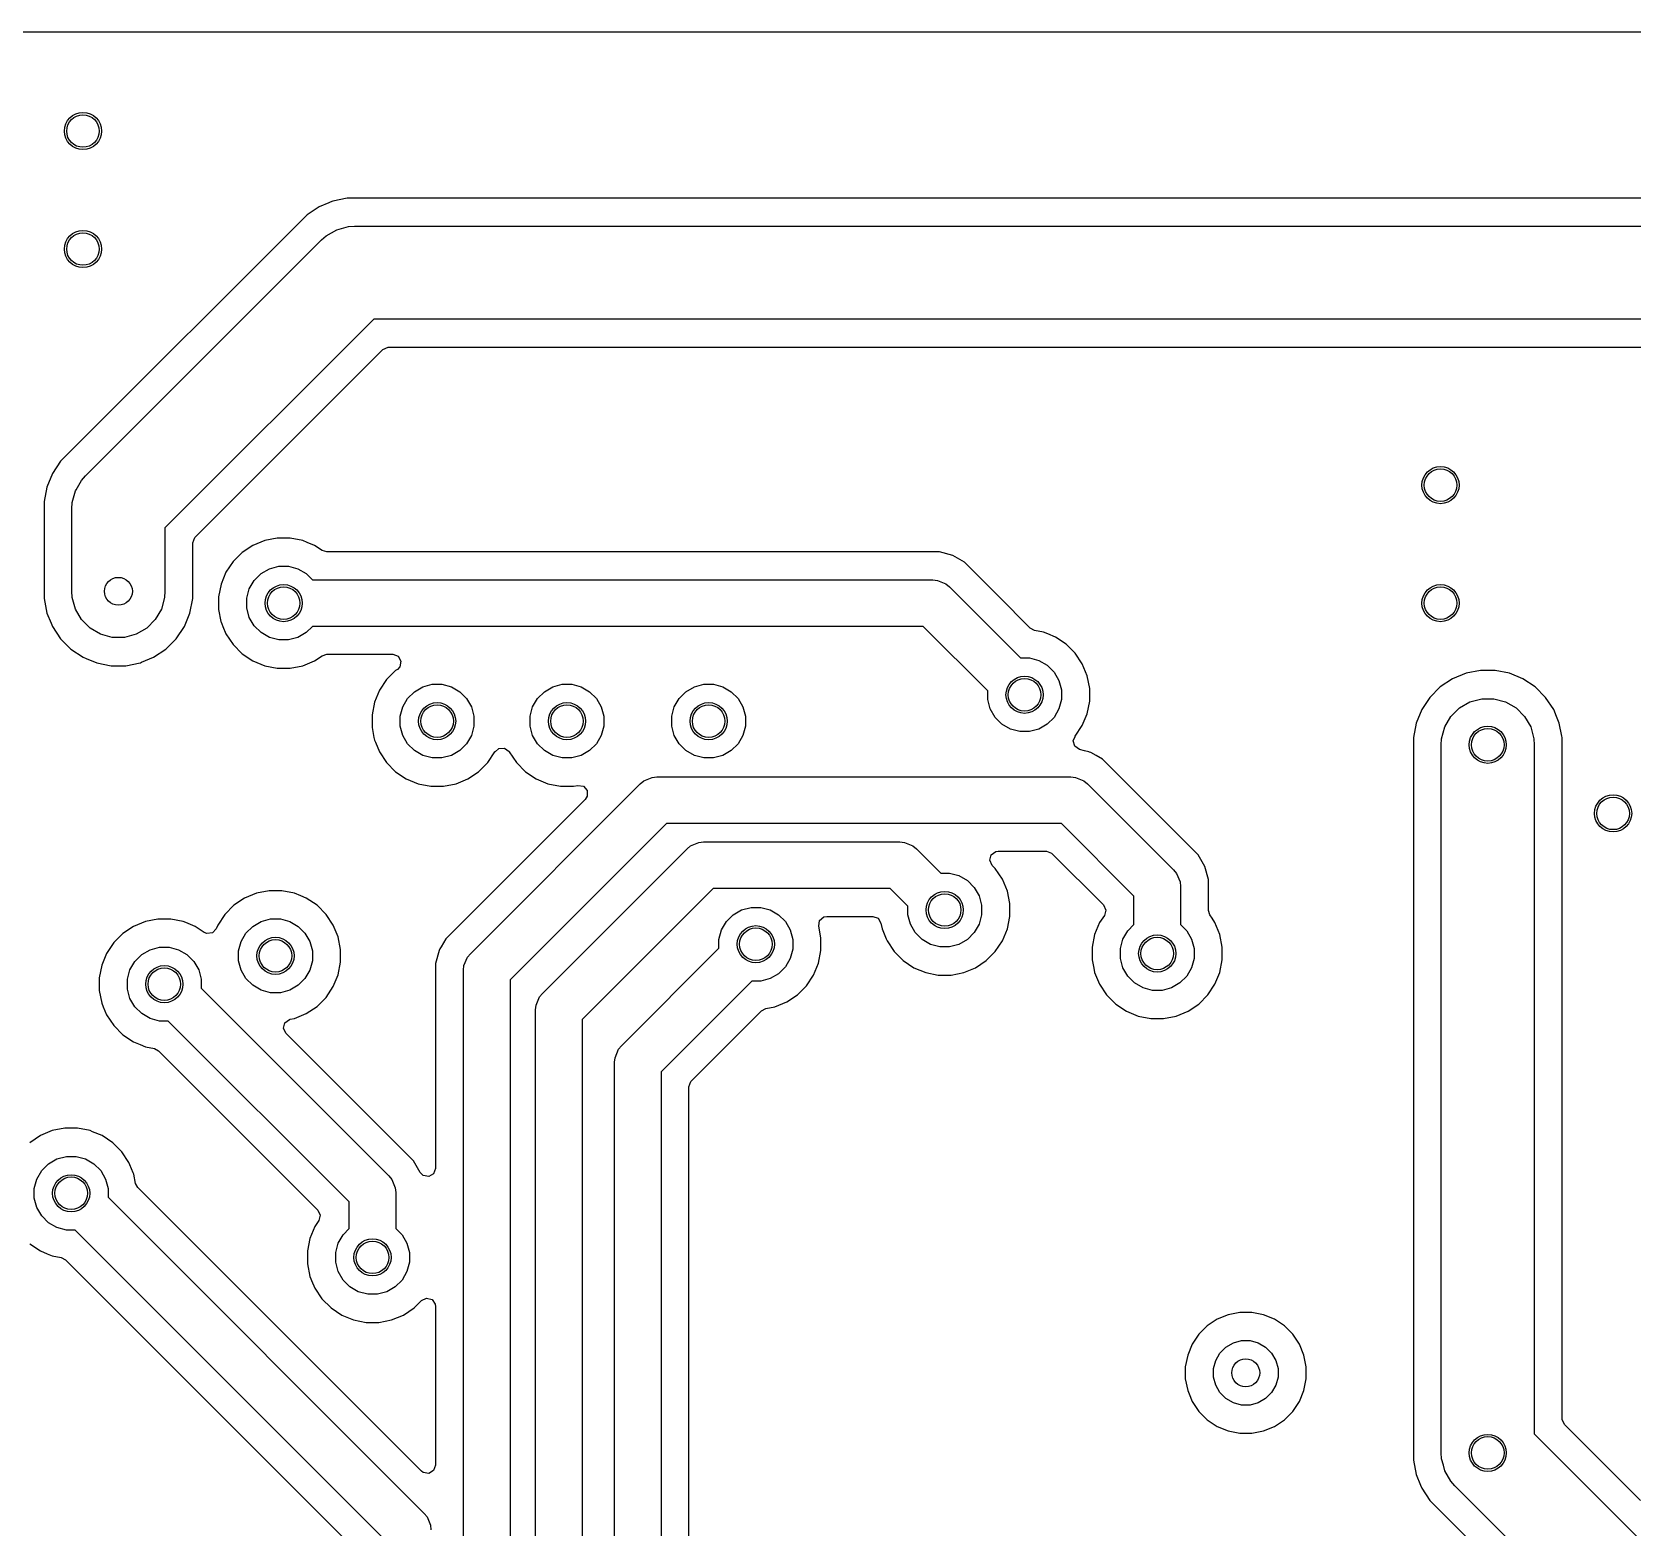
# Model space of a CAD drawing. Extents: x 4.82 to 6.81, y -4.86 to -2.87.
# Drawn here: x 5.168 to 5.846, y -3.506 to -2.873 of the extents above; entities that cross this region are included whole.
import ezdxf

# ---------------------------------------------------------------- set-up
doc = ezdxf.new("R2010")
doc.units = 0
doc.header["$MEASUREMENT"] = 0
doc.layers.add('BLACK', color=7, linetype='CONTINUOUS')

msp = doc.modelspace()

# ---------------------------------------------------------------- linework, layer by layer
at = {"layer": 'BLACK', "linetype": 'CONTINUOUS'}
for p, q in [((4.82646, -2.87297), (6.80335, -2.87297)), ((5.28997, -2.94699), (5.28481, -2.95044)), ((5.29403, -2.94531), (5.28997, -2.94699)), ((5.28997, -2.94699), (5.28997, -2.94699)), ((5.29459, -2.94508), (5.29403, -2.94531)), ((5.29571, -2.94462), (5.29459, -2.94508)), ((5.3018, -2.94341), (5.29571, -2.94462)), ((5.29571, -2.94462), (5.29571, -2.94462)), ((5.30801, -2.94341), (5.3018, -2.94341)), ((5.3018, -2.94341), (5.3018, -2.94341)), ((6.01801, -2.94341), (5.30801, -2.94341)), ((5.28481, -2.95044), (5.18481, -3.05044)), ((5.28481, -2.95044), (5.28481, -2.95044)), ((5.19098, -3.061), (5.29098, -2.961)), ((5.29098, -2.961), (5.29292, -2.9593)), ((5.29292, -2.9593), (5.29737, -2.95673)), ((5.29292, -2.9593), (5.29292, -2.9593)), ((5.29737, -2.95673), (5.30233, -2.9554)), ((5.30233, -2.9554), (5.3049, -2.95524)), ((5.30233, -2.9554), (5.30233, -2.9554)), ((5.3049, -2.95524), (6.0149, -2.95524)), ((5.31306, -2.99461), (5.22459, -3.08308)), ((6.0149, -2.99461), (5.31306, -2.99461)), ((5.23744, -3.08695), (5.31693, -3.00746)), ((5.31693, -3.00746), (5.3191, -3.00645)), ((5.3191, -3.00645), (5.31941, -3.00644)), ((5.31941, -3.00644), (6.0118, -3.00644)), ((5.18042, -3.05483), (5.17697, -3.05999)), ((5.18481, -3.05044), (5.18042, -3.05483)), ((5.18481, -3.05044), (5.18481, -3.05044)), ((5.17697, -3.05999), (5.1746, -3.06573)), ((5.17697, -3.05999), (5.17697, -3.05999)), ((5.18695, -3.06698), (5.18928, -3.06294)), ((5.18928, -3.06294), (5.19098, -3.061)), ((5.18928, -3.06294), (5.18928, -3.06294)), ((5.1746, -3.06573), (5.17339, -3.07182)), ((5.1746, -3.06573), (5.1746, -3.06573)), ((5.18538, -3.07235), (5.18671, -3.06739)), ((5.18671, -3.06739), (5.18695, -3.06698)), ((5.17339, -3.07182), (5.17339, -3.11303)), ((5.18522, -3.07492), (5.18538, -3.07235)), ((5.18522, -3.10992), (5.18522, -3.07492)), ((5.18538, -3.07235), (5.18538, -3.07235)), ((5.22459, -3.08308), (5.22459, -3.10992)), ((5.23642, -3.08943), (5.23724, -3.08717)), ((5.23642, -3.11303), (5.23642, -3.08943)), ((5.23724, -3.08717), (5.23744, -3.08695)), ((5.26686, -3.0884), (5.26184, -3.09048)), ((5.27219, -3.08734), (5.26686, -3.0884)), ((5.26686, -3.0884), (5.26686, -3.0884)), ((5.27762, -3.08734), (5.27219, -3.08734)), ((5.27219, -3.08734), (5.27219, -3.08734)), ((5.28295, -3.0884), (5.27762, -3.08734)), ((5.27762, -3.08734), (5.27762, -3.08734)), ((5.2849, -3.08921), (5.28295, -3.0884)), ((5.28295, -3.0884), (5.28295, -3.0884)), ((5.28295, -3.0884), (5.28295, -3.0884)), ((5.28796, -3.09048), (5.2849, -3.08921)), ((5.25732, -3.0935), (5.25348, -3.09734)), ((5.26184, -3.09048), (5.25732, -3.0935)), ((5.26184, -3.09048), (5.26184, -3.09048)), ((5.29122, -3.09266), (5.28796, -3.09048)), ((5.28796, -3.09048), (5.28796, -3.09048)), ((5.28796, -3.09048), (5.28796, -3.09048)), ((5.29317, -3.09325), (5.29122, -3.09266)), ((5.55275, -3.09325), (5.29317, -3.09325)), ((5.55827, -3.09472), (5.55275, -3.09325)), ((5.55827, -3.09473), (5.55827, -3.09472)), ((5.56321, -3.09758), (5.55827, -3.09473)), ((5.25046, -3.10186), (5.24838, -3.10688)), ((5.25348, -3.09734), (5.25046, -3.10186)), ((5.25046, -3.10186), (5.25046, -3.10186)), ((5.26241, -3.10533), (5.26531, -3.10243)), ((5.26531, -3.10243), (5.26888, -3.10037)), ((5.26888, -3.10037), (5.27285, -3.09931)), ((5.27285, -3.09931), (5.27696, -3.09931)), ((5.27696, -3.09931), (5.28093, -3.10037)), ((5.28093, -3.10037), (5.28449, -3.10243)), ((5.28449, -3.10243), (5.28714, -3.10508)), ((5.57748, -3.11185), (5.56321, -3.09758)), ((5.56321, -3.09758), (5.56321, -3.09758)), ((5.18538, -3.11249), (5.18522, -3.10992)), ((5.22459, -3.10992), (5.22442, -3.11249)), ((5.24838, -3.10688), (5.24732, -3.1122)), ((5.24838, -3.10688), (5.24838, -3.10688)), ((5.25929, -3.11287), (5.26035, -3.10889)), ((5.26035, -3.10889), (5.26241, -3.10533)), ((5.28714, -3.10508), (5.5499, -3.10508)), ((5.5499, -3.10508), (5.55182, -3.10527)), ((5.55182, -3.10527), (5.55537, -3.10674)), ((5.55537, -3.10674), (5.55537, -3.10674)), ((5.55537, -3.10674), (5.55686, -3.10796)), ((5.55686, -3.10796), (5.58703, -3.13813)), ((5.17339, -3.11303), (5.1746, -3.11911)), ((5.18671, -3.11745), (5.18538, -3.11249)), ((5.22442, -3.11249), (5.22309, -3.11745)), ((5.23521, -3.11911), (5.23642, -3.11303)), ((5.24732, -3.1122), (5.24732, -3.11764)), ((5.25929, -3.11698), (5.25929, -3.11287)), ((5.26035, -3.12095), (5.25929, -3.11698)), ((5.59113, -3.1255), (5.57748, -3.11185)), ((5.1746, -3.11911), (5.1746, -3.11911)), ((5.1746, -3.11911), (5.17637, -3.1234)), ((5.17637, -3.1234), (5.17697, -3.12485)), ((5.18928, -3.1219), (5.18671, -3.11745)), ((5.19292, -3.12554), (5.18928, -3.1219)), ((5.22052, -3.1219), (5.21689, -3.12554)), ((5.22309, -3.11745), (5.22052, -3.1219)), ((5.23283, -3.12485), (5.23521, -3.11911)), ((5.24732, -3.11764), (5.24832, -3.12264)), ((5.24832, -3.12264), (5.24838, -3.12297)), ((5.24838, -3.12297), (5.24942, -3.12548)), ((5.26241, -3.12451), (5.26035, -3.12095)), ((5.17697, -3.12485), (5.18042, -3.13001)), ((5.18042, -3.13001), (5.18481, -3.1344)), ((5.19737, -3.12811), (5.19292, -3.12554)), ((5.20233, -3.12944), (5.19737, -3.12811)), ((5.20747, -3.12944), (5.20233, -3.12944)), ((5.21243, -3.12811), (5.20747, -3.12944)), ((5.21689, -3.12554), (5.21243, -3.12811)), ((5.22499, -3.1344), (5.22938, -3.13001)), ((5.22938, -3.13001), (5.23283, -3.12485)), ((5.24942, -3.12548), (5.25015, -3.12722)), ((5.25015, -3.12722), (5.25046, -3.12798)), ((5.25046, -3.12798), (5.25348, -3.1325)), ((5.26531, -3.12742), (5.26241, -3.12451)), ((5.26888, -3.12947), (5.26531, -3.12742)), ((5.27285, -3.13053), (5.26888, -3.12947)), ((5.27696, -3.13053), (5.27285, -3.13053)), ((5.28093, -3.12947), (5.27696, -3.13053)), ((5.28449, -3.12742), (5.28093, -3.12947)), ((5.28714, -3.12476), (5.28449, -3.12742)), ((5.54582, -3.12476), (5.28714, -3.12476)), ((5.57311, -3.15205), (5.54582, -3.12476)), ((5.59292, -3.12646), (5.59113, -3.1255)), ((5.59676, -3.12722), (5.59292, -3.12646)), ((5.59861, -3.12798), (5.59676, -3.12722)), ((5.59676, -3.12722), (5.59676, -3.12722)), ((5.59676, -3.12722), (5.59676, -3.12722)), ((5.60178, -3.1293), (5.59861, -3.12798)), ((5.6063, -3.13232), (5.60178, -3.1293)), ((5.60178, -3.1293), (5.60178, -3.1293)), ((5.60178, -3.1293), (5.60178, -3.1293)), ((5.18481, -3.1344), (5.18997, -3.13785)), ((5.21983, -3.13785), (5.22499, -3.1344)), ((5.25348, -3.1325), (5.25732, -3.13634)), ((5.25732, -3.13634), (5.26184, -3.13936)), ((5.28796, -3.13936), (5.29122, -3.13718)), ((5.29122, -3.13718), (5.29317, -3.13659)), ((5.29317, -3.13659), (5.3211, -3.13659)), ((5.3211, -3.13659), (5.32336, -3.13741)), ((5.32336, -3.13741), (5.32455, -3.13949)), ((5.61014, -3.13616), (5.6063, -3.13232)), ((5.61316, -3.14068), (5.61014, -3.13616)), ((5.18997, -3.13785), (5.19131, -3.1384)), ((5.19131, -3.1384), (5.19571, -3.14023)), ((5.19571, -3.14023), (5.19571, -3.14023)), ((5.19571, -3.14023), (5.2018, -3.14144)), ((5.2018, -3.14144), (5.2018, -3.14144)), ((5.2018, -3.14144), (5.20801, -3.14144)), ((5.20801, -3.14144), (5.21409, -3.14023)), ((5.20801, -3.14144), (5.20801, -3.14144)), ((5.21409, -3.14023), (5.21423, -3.14017)), ((5.21423, -3.14017), (5.21465, -3.13999)), ((5.21465, -3.13999), (5.21983, -3.13785)), ((5.26184, -3.13936), (5.26686, -3.14144)), ((5.26686, -3.14144), (5.27219, -3.1425)), ((5.27219, -3.1425), (5.27219, -3.1425)), ((5.27219, -3.1425), (5.27762, -3.1425)), ((5.27762, -3.1425), (5.28295, -3.14144)), ((5.27762, -3.1425), (5.27762, -3.1425)), ((5.28295, -3.14144), (5.28796, -3.13936)), ((5.32232, -3.1435), (5.31848, -3.14734)), ((5.32305, -3.14301), (5.32232, -3.1435)), ((5.32414, -3.14185), (5.32305, -3.14301)), ((5.32455, -3.13949), (5.32414, -3.14185)), ((5.58703, -3.13813), (5.59078, -3.13813)), ((5.59078, -3.13813), (5.59475, -3.13919)), ((5.59475, -3.13919), (5.59831, -3.14125)), ((5.59831, -3.14125), (5.60121, -3.14415)), ((5.60121, -3.14415), (5.60327, -3.14771)), ((5.61524, -3.1457), (5.61316, -3.14068)), ((5.7818, -3.14341), (5.77571, -3.14462)), ((5.78801, -3.14341), (5.7818, -3.14341)), ((5.7818, -3.14341), (5.7818, -3.14341)), ((5.79409, -3.14462), (5.78801, -3.14341)), ((5.78801, -3.14341), (5.78801, -3.14341)), ((5.31848, -3.14734), (5.31546, -3.15186)), ((5.33031, -3.15243), (5.33388, -3.15037)), ((5.33388, -3.15037), (5.33785, -3.14931)), ((5.33785, -3.14931), (5.34196, -3.14931)), ((5.34196, -3.14931), (5.34593, -3.15037)), ((5.34593, -3.15037), (5.34949, -3.15243)), ((5.38531, -3.15243), (5.38888, -3.15037)), ((5.38888, -3.15037), (5.39285, -3.14931)), ((5.39285, -3.14931), (5.39696, -3.14931)), ((5.39696, -3.14931), (5.40093, -3.15037)), ((5.40093, -3.15037), (5.40449, -3.15243)), ((5.44531, -3.15243), (5.44888, -3.15037)), ((5.44888, -3.15037), (5.45285, -3.14931)), ((5.45285, -3.14931), (5.45696, -3.14931)), ((5.45696, -3.14931), (5.46093, -3.15037)), ((5.46093, -3.15037), (5.46449, -3.15243)), ((5.60327, -3.14771), (5.60433, -3.15168)), ((5.6163, -3.15102), (5.61524, -3.1457)), ((5.6163, -3.15646), (5.6163, -3.15102)), ((5.76481, -3.15044), (5.76042, -3.15483)), ((5.76997, -3.14699), (5.76481, -3.15044)), ((5.77571, -3.14462), (5.76997, -3.14699)), ((5.76997, -3.14699), (5.76997, -3.14699)), ((5.77571, -3.14462), (5.77571, -3.14462)), ((5.79983, -3.14699), (5.79409, -3.14462)), ((5.79409, -3.14462), (5.79409, -3.14462)), ((5.80499, -3.15044), (5.79983, -3.14699)), ((5.79983, -3.14699), (5.79983, -3.14699)), ((5.79983, -3.14699), (5.79983, -3.14699)), ((5.80938, -3.15483), (5.80499, -3.15044)), ((5.31338, -3.15688), (5.31232, -3.1622)), ((5.31546, -3.15186), (5.31338, -3.15688)), ((5.31338, -3.15688), (5.31338, -3.15688)), ((5.31546, -3.15186), (5.31546, -3.15186)), ((5.32535, -3.15889), (5.32741, -3.15533)), ((5.32741, -3.15533), (5.33031, -3.15243)), ((5.34949, -3.15243), (5.3524, -3.15533)), ((5.3524, -3.15533), (5.35445, -3.15889)), ((5.38035, -3.15889), (5.38241, -3.15533)), ((5.38241, -3.15533), (5.38531, -3.15243)), ((5.40449, -3.15243), (5.4074, -3.15533)), ((5.4074, -3.15533), (5.40945, -3.15889)), ((5.44035, -3.15889), (5.44241, -3.15533)), ((5.44241, -3.15533), (5.44531, -3.15243)), ((5.46449, -3.15243), (5.4674, -3.15533)), ((5.4674, -3.15533), (5.46945, -3.15889)), ((5.57311, -3.1558), (5.57311, -3.15205)), ((5.57417, -3.15977), (5.57311, -3.1558)), ((5.60433, -3.1558), (5.60327, -3.15977)), ((5.60433, -3.15168), (5.60433, -3.1558)), ((5.61524, -3.16178), (5.6163, -3.15646)), ((5.76042, -3.15483), (5.75697, -3.15999)), ((5.77292, -3.1593), (5.77737, -3.15673)), ((5.77737, -3.15673), (5.78233, -3.1554)), ((5.78233, -3.1554), (5.78747, -3.1554)), ((5.78747, -3.1554), (5.79243, -3.15673)), ((5.79243, -3.15673), (5.79689, -3.1593)), ((5.81283, -3.15999), (5.80938, -3.15483)), ((5.31232, -3.1622), (5.31232, -3.16764)), ((5.32429, -3.16287), (5.32535, -3.15889)), ((5.32429, -3.16698), (5.32429, -3.16287)), ((5.35445, -3.15889), (5.35551, -3.16287)), ((5.35551, -3.16287), (5.35551, -3.16698)), ((5.37929, -3.16287), (5.38035, -3.15889)), ((5.37929, -3.16698), (5.37929, -3.16287)), ((5.40945, -3.15889), (5.41051, -3.16287)), ((5.41051, -3.16287), (5.41051, -3.16698)), ((5.43929, -3.16287), (5.44035, -3.15889)), ((5.43929, -3.16698), (5.43929, -3.16287)), ((5.46945, -3.15889), (5.47051, -3.16287)), ((5.47051, -3.16287), (5.47051, -3.16698)), ((5.57623, -3.16333), (5.57417, -3.15977)), ((5.57913, -3.16623), (5.57623, -3.16333)), ((5.60121, -3.16333), (5.59831, -3.16623)), ((5.60327, -3.15977), (5.60121, -3.16333)), ((5.61316, -3.1668), (5.61524, -3.16178)), ((5.75697, -3.15999), (5.7546, -3.16573)), ((5.75697, -3.15999), (5.75697, -3.15999)), ((5.76671, -3.16739), (5.76928, -3.16294)), ((5.76928, -3.16294), (5.77292, -3.1593)), ((5.79689, -3.1593), (5.80052, -3.16294)), ((5.80052, -3.16294), (5.80309, -3.16739)), ((5.81407, -3.16298), (5.81283, -3.15999)), ((5.81283, -3.15999), (5.81283, -3.15999)), ((5.81521, -3.16573), (5.81407, -3.16298)), ((5.31232, -3.16764), (5.31315, -3.17182)), ((5.32535, -3.17095), (5.32429, -3.16698)), ((5.32741, -3.17451), (5.32535, -3.17095)), ((5.35445, -3.17095), (5.3524, -3.17451)), ((5.35551, -3.16698), (5.35445, -3.17095)), ((5.38035, -3.17095), (5.37929, -3.16698)), ((5.38241, -3.17451), (5.38035, -3.17095)), ((5.40945, -3.17095), (5.4074, -3.17451)), ((5.41051, -3.16698), (5.40945, -3.17095)), ((5.44035, -3.17095), (5.43929, -3.16698)), ((5.44241, -3.17451), (5.44035, -3.17095)), ((5.46945, -3.17095), (5.4674, -3.17451)), ((5.47051, -3.16698), (5.46945, -3.17095)), ((5.58269, -3.16829), (5.57913, -3.16623)), ((5.58666, -3.16935), (5.58269, -3.16829)), ((5.59078, -3.16935), (5.58666, -3.16935)), ((5.59475, -3.16829), (5.59078, -3.16935)), ((5.59831, -3.16623), (5.59475, -3.16829)), ((5.60937, -3.17322), (5.61008, -3.17149)), ((5.61005, -3.17146), (5.61014, -3.17132)), ((5.61008, -3.17149), (5.61005, -3.17146)), ((5.61014, -3.17132), (5.61316, -3.1668)), ((5.7546, -3.16573), (5.75339, -3.17182)), ((5.7546, -3.16573), (5.7546, -3.16573)), ((5.76538, -3.17235), (5.76671, -3.16739)), ((5.80309, -3.16739), (5.80442, -3.17235)), ((5.81632, -3.17132), (5.81521, -3.16573)), ((5.81642, -3.17182), (5.81632, -3.17132)), ((5.31315, -3.17182), (5.31338, -3.17297)), ((5.31338, -3.17297), (5.31374, -3.17382)), ((5.31374, -3.17382), (5.31545, -3.17797)), ((5.31545, -3.17797), (5.31546, -3.17798)), ((5.31546, -3.17798), (5.31848, -3.1825)), ((5.33031, -3.17741), (5.32741, -3.17451)), ((5.33388, -3.17947), (5.33031, -3.17741)), ((5.34949, -3.17741), (5.34593, -3.17947)), ((5.3524, -3.17451), (5.34949, -3.17741)), ((5.36132, -3.1825), (5.36434, -3.17798)), ((5.36434, -3.17798), (5.36444, -3.17784)), ((5.36434, -3.17798), (5.36434, -3.17798)), ((5.36444, -3.17784), (5.36449, -3.17788)), ((5.36449, -3.17788), (5.3661, -3.17644)), ((5.3661, -3.17644), (5.36849, -3.17636)), ((5.36849, -3.17636), (5.37038, -3.17784)), ((5.37038, -3.17784), (5.37044, -3.17796)), ((5.37044, -3.17796), (5.37046, -3.17798)), ((5.37046, -3.17798), (5.37046, -3.17798)), ((5.37046, -3.17798), (5.37348, -3.1825)), ((5.38531, -3.17741), (5.38241, -3.17451)), ((5.38888, -3.17947), (5.38531, -3.17741)), ((5.40449, -3.17741), (5.40093, -3.17947)), ((5.4074, -3.17451), (5.40449, -3.17741)), ((5.44531, -3.17741), (5.44241, -3.17451)), ((5.44888, -3.17947), (5.44531, -3.17741)), ((5.46449, -3.17741), (5.46093, -3.17947)), ((5.4674, -3.17451), (5.46449, -3.17741)), ((5.60999, -3.17554), (5.60937, -3.17322)), ((5.61196, -3.17691), (5.60999, -3.17554)), ((5.61416, -3.1775), (5.61196, -3.17691)), ((5.61597, -3.17798), (5.61416, -3.1775)), ((5.61626, -3.17806), (5.61597, -3.17798)), ((5.61673, -3.17819), (5.61626, -3.17806)), ((5.61898, -3.17949), (5.61673, -3.17819)), ((5.61673, -3.17819), (5.61673, -3.17819)), ((5.75339, -3.17182), (5.75339, -3.47803)), ((5.76522, -3.17492), (5.76538, -3.17235)), ((5.76522, -3.47492), (5.76522, -3.17492)), ((5.80442, -3.17235), (5.80459, -3.17492)), ((5.80459, -3.17492), (5.80459, -3.46677)), ((5.81642, -3.42153), (5.81642, -3.17182)), ((5.81642, -3.17182), (5.81642, -3.17182)), ((5.31848, -3.1825), (5.32232, -3.18634)), ((5.33785, -3.18053), (5.33388, -3.17947)), ((5.34196, -3.18053), (5.33785, -3.18053)), ((5.34593, -3.17947), (5.34196, -3.18053)), ((5.35748, -3.18634), (5.36132, -3.1825)), ((5.37348, -3.1825), (5.37732, -3.18634)), ((5.39285, -3.18053), (5.38888, -3.17947)), ((5.39696, -3.18053), (5.39285, -3.18053)), ((5.40093, -3.17947), (5.39696, -3.18053)), ((5.45285, -3.18053), (5.44888, -3.17947)), ((5.45696, -3.18053), (5.45285, -3.18053)), ((5.46093, -3.17947), (5.45696, -3.18053)), ((5.62167, -3.18104), (5.61898, -3.17949)), ((5.66224, -3.22161), (5.62167, -3.18104)), ((5.62167, -3.18104), (5.62167, -3.18104)), ((5.62167, -3.18104), (5.62167, -3.18104)), ((5.32232, -3.18634), (5.32684, -3.18936)), ((5.32684, -3.18936), (5.33186, -3.19144)), ((5.33186, -3.19144), (5.33719, -3.1925)), ((5.34262, -3.1925), (5.34795, -3.19144)), ((5.34795, -3.19144), (5.35297, -3.18936)), ((5.35297, -3.18936), (5.35748, -3.18634)), ((5.35397, -3.26344), (5.42597, -3.19143)), ((5.37732, -3.18634), (5.38184, -3.18936)), ((5.38184, -3.18936), (5.38686, -3.19144)), ((5.38686, -3.19144), (5.39219, -3.1925)), ((5.42597, -3.19143), (5.42747, -3.1902)), ((5.42747, -3.1902), (5.43101, -3.18873)), ((5.43101, -3.18873), (5.43293, -3.18854)), ((5.43101, -3.18873), (5.43101, -3.18873)), ((5.43293, -3.18854), (5.60837, -3.18854)), ((5.60837, -3.18854), (5.61029, -3.18873)), ((5.61029, -3.18873), (5.61383, -3.1902)), ((5.61383, -3.1902), (5.61383, -3.1902)), ((5.61383, -3.1902), (5.61533, -3.19143)), ((5.61533, -3.19143), (5.65186, -3.22796)), ((5.33719, -3.1925), (5.33719, -3.1925)), ((5.33719, -3.1925), (5.34262, -3.1925)), ((5.34262, -3.1925), (5.34262, -3.1925)), ((5.40262, -3.19805), (5.34358, -3.25709)), ((5.39219, -3.1925), (5.39219, -3.1925)), ((5.39219, -3.1925), (5.39762, -3.1925)), ((5.39762, -3.1925), (5.39946, -3.19213)), ((5.39762, -3.1925), (5.39762, -3.1925)), ((5.39946, -3.19213), (5.40183, -3.1925)), ((5.40183, -3.1925), (5.40341, -3.1943)), ((5.40346, -3.1967), (5.40262, -3.19805)), ((5.40341, -3.1943), (5.40346, -3.1967)), ((5.43701, -3.20823), (5.37077, -3.27447)), ((5.60429, -3.20823), (5.43701, -3.20823)), ((5.63506, -3.239), (5.60429, -3.20823)), ((5.38448, -3.28025), (5.44574, -3.21899)), ((5.44574, -3.21899), (5.44723, -3.21776)), ((5.44723, -3.21776), (5.45078, -3.21629)), ((5.44723, -3.21776), (5.44723, -3.21776)), ((5.45078, -3.21629), (5.4527, -3.2161)), ((5.4527, -3.2161), (5.53593, -3.2161)), ((5.53593, -3.2161), (5.53785, -3.21629)), ((5.53785, -3.21629), (5.54139, -3.21776)), ((5.54139, -3.21776), (5.54139, -3.21776)), ((5.54139, -3.21776), (5.54289, -3.21899)), ((5.54289, -3.21899), (5.55321, -3.22931)), ((5.57401, -3.22387), (5.57463, -3.22155)), ((5.57502, -3.22604), (5.57401, -3.22387)), ((5.57463, -3.22155), (5.57659, -3.22018)), ((5.57659, -3.22018), (5.5775, -3.22006)), ((5.5775, -3.22006), (5.59794, -3.22006)), ((5.59794, -3.22006), (5.60019, -3.22088)), ((5.60019, -3.22088), (5.60042, -3.22109)), ((5.60042, -3.22109), (5.62209, -3.24276)), ((5.6651, -3.22656), (5.66224, -3.22161)), ((5.55321, -3.22931), (5.55696, -3.22931)), ((5.55696, -3.22931), (5.56093, -3.23037)), ((5.56093, -3.23037), (5.56449, -3.23243)), ((5.56449, -3.23243), (5.5674, -3.23533)), ((5.57632, -3.22734), (5.57502, -3.22604)), ((5.57934, -3.23186), (5.57632, -3.22734)), ((5.58142, -3.23688), (5.57934, -3.23186)), ((5.65186, -3.22796), (5.65309, -3.22945)), ((5.65309, -3.22945), (5.65456, -3.233)), ((5.66657, -3.23207), (5.6651, -3.22656)), ((5.6651, -3.22656), (5.6651, -3.22656)), ((5.6651, -3.22656), (5.6651, -3.22656)), ((5.66657, -3.24508), (5.66657, -3.23207)), ((5.26339, -3.23782), (5.25837, -3.2399)), ((5.26872, -3.23676), (5.26339, -3.23782)), ((5.26339, -3.23782), (5.26339, -3.23782)), ((5.27415, -3.23676), (5.26872, -3.23676)), ((5.26872, -3.23676), (5.26872, -3.23676)), ((5.27948, -3.23782), (5.27415, -3.23676)), ((5.27415, -3.23676), (5.27415, -3.23676)), ((5.28223, -3.23896), (5.27948, -3.23782)), ((5.27948, -3.23782), (5.27948, -3.23782)), ((5.27948, -3.23782), (5.27948, -3.23782)), ((5.2845, -3.2399), (5.28223, -3.23896)), ((5.45678, -3.23579), (5.40128, -3.29129)), ((5.53185, -3.23579), (5.45678, -3.23579)), ((5.53929, -3.24323), (5.53185, -3.23579)), ((5.5674, -3.23533), (5.56945, -3.23889)), ((5.56945, -3.23889), (5.57051, -3.24287)), ((5.58248, -3.2422), (5.58142, -3.23688)), ((5.63506, -3.25111), (5.63506, -3.239)), ((5.65456, -3.233), (5.65456, -3.233)), ((5.65456, -3.233), (5.65474, -3.23492)), ((5.65474, -3.23492), (5.65474, -3.25111)), ((5.25386, -3.24292), (5.25002, -3.24676)), ((5.25837, -3.2399), (5.25386, -3.24292)), ((5.25837, -3.2399), (5.25837, -3.2399)), ((5.28902, -3.24292), (5.2845, -3.2399)), ((5.2845, -3.2399), (5.2845, -3.2399)), ((5.2845, -3.2399), (5.2845, -3.2399)), ((5.29286, -3.24676), (5.28902, -3.24292)), ((5.46531, -3.24692), (5.46888, -3.24486)), ((5.46888, -3.24486), (5.47285, -3.2438)), ((5.47285, -3.2438), (5.47696, -3.2438)), ((5.47696, -3.2438), (5.48093, -3.24486)), ((5.48093, -3.24486), (5.48449, -3.24692)), ((5.53929, -3.24698), (5.53929, -3.24323)), ((5.57051, -3.24287), (5.57051, -3.24698)), ((5.58248, -3.24764), (5.58248, -3.2422)), ((5.62209, -3.24276), (5.62311, -3.24494)), ((5.62311, -3.24494), (5.62253, -3.24719)), ((5.66717, -3.24703), (5.66657, -3.24508)), ((5.21129, -3.2519), (5.20677, -3.25492)), ((5.21631, -3.24982), (5.21129, -3.2519)), ((5.21129, -3.2519), (5.21129, -3.2519)), ((5.22163, -3.24876), (5.21631, -3.24982)), ((5.21631, -3.24982), (5.21631, -3.24982)), ((5.22707, -3.24876), (5.22163, -3.24876)), ((5.22163, -3.24876), (5.22163, -3.24876)), ((5.23239, -3.24982), (5.22707, -3.24876)), ((5.22707, -3.24876), (5.22707, -3.24876)), ((5.23351, -3.25028), (5.23239, -3.24982)), ((5.23239, -3.24982), (5.23239, -3.24982)), ((5.23239, -3.24982), (5.23239, -3.24982)), ((5.23741, -3.2519), (5.23351, -3.25028)), ((5.24117, -3.25441), (5.23741, -3.2519)), ((5.23741, -3.2519), (5.23741, -3.2519)), ((5.23741, -3.2519), (5.23741, -3.2519)), ((5.24635, -3.25283), (5.24473, -3.2546)), ((5.247, -3.25128), (5.24635, -3.25283)), ((5.25002, -3.24676), (5.247, -3.25128)), ((5.247, -3.25128), (5.247, -3.25128)), ((5.25894, -3.25475), (5.26185, -3.25185)), ((5.26185, -3.25185), (5.26541, -3.24979)), ((5.26541, -3.24979), (5.26938, -3.24873)), ((5.26938, -3.24873), (5.27349, -3.24873)), ((5.27349, -3.24873), (5.27746, -3.24979)), ((5.27746, -3.24979), (5.28102, -3.25185)), ((5.28102, -3.25185), (5.28393, -3.25475)), ((5.29588, -3.25128), (5.29286, -3.24676)), ((5.29796, -3.25629), (5.29588, -3.25128)), ((5.46035, -3.25338), (5.46241, -3.24982)), ((5.46241, -3.24982), (5.46531, -3.24692)), ((5.48449, -3.24692), (5.4874, -3.24982)), ((5.4874, -3.24982), (5.48945, -3.25338)), ((5.50151, -3.25181), (5.50187, -3.24944)), ((5.50248, -3.25669), (5.50151, -3.25181)), ((5.50187, -3.24944), (5.50367, -3.24786)), ((5.50367, -3.24786), (5.50494, -3.24762)), ((5.50494, -3.24762), (5.52444, -3.24762)), ((5.52444, -3.24762), (5.5267, -3.24844)), ((5.5267, -3.24844), (5.52788, -3.25044)), ((5.52788, -3.25044), (5.52838, -3.25297)), ((5.54035, -3.25095), (5.53929, -3.24698)), ((5.54241, -3.25451), (5.54035, -3.25095)), ((5.56945, -3.25095), (5.5674, -3.25451)), ((5.57051, -3.24698), (5.56945, -3.25095)), ((5.58142, -3.25297), (5.58248, -3.24764)), ((5.62046, -3.25028), (5.61838, -3.2553)), ((5.62253, -3.24719), (5.62046, -3.25028)), ((5.62046, -3.25028), (5.62046, -3.25028)), ((5.63241, -3.25376), (5.63506, -3.25111)), ((5.65474, -3.25111), (5.6574, -3.25376)), ((5.66811, -3.24844), (5.66717, -3.24703)), ((5.66934, -3.25028), (5.66811, -3.24844)), ((5.67142, -3.2553), (5.66934, -3.25028)), ((5.20293, -3.25876), (5.19991, -3.26328)), ((5.20677, -3.25492), (5.20293, -3.25876)), ((5.24236, -3.25491), (5.24117, -3.25441)), ((5.24473, -3.2546), (5.24236, -3.25491)), ((5.25582, -3.26228), (5.25689, -3.25831)), ((5.25689, -3.25831), (5.25894, -3.25475)), ((5.28393, -3.25475), (5.28599, -3.25831)), ((5.28599, -3.25831), (5.28705, -3.26228)), ((5.29902, -3.26162), (5.29796, -3.25629)), ((5.34358, -3.25709), (5.34157, -3.26057)), ((5.45929, -3.25735), (5.46035, -3.25338)), ((5.45929, -3.2611), (5.45929, -3.25735)), ((5.48945, -3.25338), (5.49051, -3.25735)), ((5.49051, -3.25735), (5.49051, -3.26147)), ((5.50248, -3.26213), (5.50248, -3.25669)), ((5.52838, -3.25297), (5.53009, -3.25709)), ((5.53009, -3.25709), (5.53046, -3.25798)), ((5.53046, -3.25798), (5.53348, -3.2625)), ((5.54531, -3.25741), (5.54241, -3.25451)), ((5.54888, -3.25947), (5.54531, -3.25741)), ((5.55285, -3.26053), (5.54888, -3.25947)), ((5.56093, -3.25947), (5.55696, -3.26053)), ((5.56449, -3.25741), (5.56093, -3.25947)), ((5.5674, -3.25451), (5.56449, -3.25741)), ((5.57632, -3.2625), (5.57934, -3.25798)), ((5.57934, -3.25798), (5.58142, -3.25297)), ((5.61838, -3.2553), (5.61732, -3.26063)), ((5.61838, -3.2553), (5.61838, -3.2553)), ((5.62929, -3.26129), (5.63035, -3.25732)), ((5.63035, -3.25732), (5.63241, -3.25376)), ((5.6574, -3.25376), (5.65945, -3.25732)), ((5.65945, -3.25732), (5.66051, -3.26129)), ((5.67248, -3.26063), (5.67142, -3.2553)), ((5.19991, -3.26328), (5.19783, -3.26829)), ((5.19991, -3.26328), (5.19991, -3.26328)), ((5.21186, -3.26675), (5.21476, -3.26384)), ((5.21476, -3.26384), (5.21832, -3.26179)), ((5.21832, -3.26179), (5.22229, -3.26073)), ((5.22229, -3.26073), (5.22641, -3.26073)), ((5.22641, -3.26073), (5.23038, -3.26179)), ((5.23038, -3.26179), (5.23394, -3.26384)), ((5.23394, -3.26384), (5.23684, -3.26675)), ((5.25582, -3.26639), (5.25582, -3.26228)), ((5.25689, -3.27037), (5.25582, -3.26639)), ((5.28705, -3.26639), (5.28599, -3.27037)), ((5.28705, -3.26228), (5.28705, -3.26639)), ((5.29902, -3.26706), (5.29902, -3.26162)), ((5.34073, -3.26203), (5.33925, -3.26754)), ((5.34108, -3.26141), (5.34073, -3.26203)), ((5.34073, -3.26203), (5.34073, -3.26203)), ((5.34157, -3.26057), (5.34108, -3.26141)), ((5.35127, -3.26847), (5.35274, -3.26493)), ((5.35274, -3.26493), (5.35397, -3.26344)), ((5.35274, -3.26493), (5.35274, -3.26493)), ((5.41794, -3.30245), (5.45929, -3.2611)), ((5.48945, -3.26544), (5.4874, -3.269)), ((5.49051, -3.26147), (5.48945, -3.26544)), ((5.50142, -3.26745), (5.50248, -3.26213)), ((5.53348, -3.2625), (5.53732, -3.26634)), ((5.53732, -3.26634), (5.54184, -3.26936)), ((5.55696, -3.26053), (5.55285, -3.26053)), ((5.56797, -3.26936), (5.57248, -3.26634)), ((5.57248, -3.26634), (5.57632, -3.2625)), ((5.61732, -3.26063), (5.61732, -3.26606)), ((5.61732, -3.26606), (5.61802, -3.26954)), ((5.62929, -3.2654), (5.62929, -3.26129)), ((5.63035, -3.26937), (5.62929, -3.2654)), ((5.66051, -3.2654), (5.65945, -3.26937)), ((5.66051, -3.26129), (5.66051, -3.2654)), ((5.67142, -3.27139), (5.67248, -3.26606)), ((5.67248, -3.26606), (5.67248, -3.26063)), ((5.19783, -3.26829), (5.19677, -3.27362)), ((5.19783, -3.26829), (5.19783, -3.26829)), ((5.20874, -3.27428), (5.2098, -3.27031)), ((5.2098, -3.27031), (5.21186, -3.26675)), ((5.23684, -3.26675), (5.2389, -3.27031)), ((5.2389, -3.27031), (5.23996, -3.27428)), ((5.25894, -3.27393), (5.25689, -3.27037)), ((5.28599, -3.27037), (5.28393, -3.27393)), ((5.29588, -3.2774), (5.29796, -3.27238)), ((5.29796, -3.27238), (5.29902, -3.26706)), ((5.33925, -3.26754), (5.33925, -3.35437)), ((5.35108, -3.2704), (5.35127, -3.26847)), ((5.35108, -3.69482), (5.35108, -3.2704)), ((5.48449, -3.2719), (5.48093, -3.27396)), ((5.4874, -3.269), (5.48449, -3.2719)), ((5.49632, -3.27699), (5.49934, -3.27247)), ((5.49934, -3.27247), (5.50142, -3.26745)), ((5.54184, -3.26936), (5.54686, -3.27144)), ((5.54686, -3.27144), (5.55219, -3.2725)), ((5.55219, -3.2725), (5.55219, -3.2725)), ((5.55219, -3.2725), (5.55762, -3.2725)), ((5.55762, -3.2725), (5.56295, -3.27144)), ((5.55762, -3.2725), (5.55762, -3.2725)), ((5.56295, -3.27144), (5.56797, -3.26936)), ((5.61802, -3.26954), (5.61838, -3.27139)), ((5.61838, -3.27139), (5.62046, -3.27641)), ((5.63241, -3.27293), (5.63035, -3.26937)), ((5.63531, -3.27584), (5.63241, -3.27293)), ((5.6574, -3.27293), (5.65449, -3.27584)), ((5.65945, -3.26937), (5.6574, -3.27293)), ((5.66934, -3.27641), (5.67142, -3.27139)), ((5.19677, -3.27362), (5.19677, -3.27906)), ((5.19677, -3.27906), (5.19783, -3.28438)), ((5.20874, -3.27839), (5.20874, -3.27428)), ((5.2098, -3.28237), (5.20874, -3.27839)), ((5.23996, -3.27428), (5.23996, -3.27803)), ((5.23996, -3.27803), (5.3195, -3.35757)), ((5.26185, -3.27683), (5.25894, -3.27393)), ((5.26541, -3.27889), (5.26185, -3.27683)), ((5.26938, -3.27995), (5.26541, -3.27889)), ((5.27349, -3.27995), (5.26938, -3.27995)), ((5.27746, -3.27889), (5.27349, -3.27995)), ((5.28102, -3.27683), (5.27746, -3.27889)), ((5.28393, -3.27393), (5.28102, -3.27683)), ((5.29286, -3.28192), (5.29588, -3.2774)), ((5.37077, -3.27447), (5.37077, -3.6989)), ((5.47321, -3.27502), (5.43474, -3.31349)), ((5.47696, -3.27502), (5.47321, -3.27502)), ((5.48093, -3.27396), (5.47696, -3.27502)), ((5.49248, -3.28083), (5.49632, -3.27699)), ((5.62046, -3.27641), (5.62348, -3.28093)), ((5.63888, -3.2779), (5.63531, -3.27584)), ((5.64285, -3.27896), (5.63888, -3.2779)), ((5.64696, -3.27896), (5.64285, -3.27896)), ((5.65093, -3.2779), (5.64696, -3.27896)), ((5.65449, -3.27584), (5.65093, -3.2779)), ((5.66632, -3.28093), (5.66934, -3.27641)), ((5.19783, -3.28438), (5.19783, -3.28438)), ((5.19783, -3.28438), (5.19847, -3.28593)), ((5.19847, -3.28593), (5.19987, -3.2893)), ((5.21186, -3.28593), (5.2098, -3.28237)), ((5.21476, -3.28883), (5.21186, -3.28593)), ((5.2845, -3.28878), (5.28902, -3.28576)), ((5.28902, -3.28576), (5.29286, -3.28192)), ((5.38159, -3.28721), (5.38178, -3.28529)), ((5.38178, -3.28529), (5.38325, -3.28174)), ((5.38325, -3.28174), (5.38448, -3.28025)), ((5.38325, -3.28174), (5.38325, -3.28174)), ((5.47731, -3.28765), (5.4791, -3.28669)), ((5.4791, -3.28669), (5.48295, -3.28593)), ((5.48295, -3.28593), (5.48796, -3.28385)), ((5.48796, -3.28385), (5.49248, -3.28083)), ((5.62348, -3.28093), (5.62732, -3.28477)), ((5.62732, -3.28477), (5.63184, -3.28779)), ((5.65796, -3.28779), (5.66248, -3.28477)), ((5.66248, -3.28477), (5.66632, -3.28093)), ((5.19987, -3.2893), (5.19991, -3.2894)), ((5.19991, -3.2894), (5.20293, -3.29392)), ((5.21832, -3.29089), (5.21476, -3.28883)), ((5.22229, -3.29195), (5.21832, -3.29089)), ((5.22604, -3.29195), (5.22229, -3.29195)), ((5.3027, -3.3686), (5.22604, -3.29195)), ((5.2748, -3.29497), (5.27542, -3.29266)), ((5.27542, -3.29266), (5.27738, -3.29128)), ((5.27738, -3.29128), (5.2776, -3.29123)), ((5.2776, -3.29123), (5.27948, -3.29086)), ((5.27948, -3.29086), (5.2845, -3.28878)), ((5.38159, -3.70431), (5.38159, -3.28721)), ((5.40128, -3.29129), (5.40128, -3.70839)), ((5.4476, -3.31736), (5.47731, -3.28765)), ((5.63184, -3.28779), (5.63686, -3.28987)), ((5.63686, -3.28987), (5.64219, -3.29093)), ((5.64219, -3.29093), (5.64219, -3.29093)), ((5.64219, -3.29093), (5.64762, -3.29093)), ((5.64762, -3.29093), (5.65295, -3.28987)), ((5.64762, -3.29093), (5.64762, -3.29093)), ((5.65295, -3.28987), (5.65796, -3.28779)), ((5.20293, -3.29392), (5.20677, -3.29776)), ((5.20677, -3.29776), (5.21129, -3.30078)), ((5.27581, -3.29715), (5.2748, -3.29497)), ((5.30433, -3.32567), (5.27581, -3.29715)), ((5.21129, -3.30078), (5.21417, -3.30197)), ((5.21417, -3.30197), (5.21631, -3.30286)), ((5.21631, -3.30286), (5.21631, -3.30286)), ((5.21631, -3.30286), (5.21631, -3.30286)), ((5.21631, -3.30286), (5.22015, -3.30362)), ((5.22015, -3.30362), (5.22194, -3.30458)), ((5.22194, -3.30458), (5.28938, -3.37202)), ((5.41525, -3.30749), (5.41672, -3.30394)), ((5.41672, -3.30394), (5.41794, -3.30245)), ((5.41672, -3.30394), (5.41672, -3.30394)), ((5.41506, -3.30941), (5.41525, -3.30749)), ((5.41506, -3.31492), (5.41506, -3.30941)), ((5.43474, -3.31349), (5.43474, -3.31492)), ((5.41506, -3.71584), (5.41506, -3.31492)), ((5.43474, -3.31492), (5.43474, -3.71992)), ((5.44657, -3.31984), (5.44739, -3.31759)), ((5.44657, -3.43848), (5.44657, -3.31984)), ((5.44739, -3.31759), (5.4476, -3.31736)), ((5.32988, -3.35122), (5.30433, -3.32567)), ((5.17184, -3.34048), (5.16732, -3.3435)), ((5.17686, -3.3384), (5.17184, -3.34048)), ((5.17184, -3.34048), (5.17184, -3.34048)), ((5.18219, -3.33734), (5.17686, -3.3384)), ((5.17686, -3.3384), (5.17686, -3.3384)), ((5.18762, -3.33734), (5.18219, -3.33734)), ((5.18219, -3.33734), (5.18219, -3.33734)), ((5.19295, -3.3384), (5.18762, -3.33734)), ((5.18762, -3.33734), (5.18762, -3.33734)), ((5.19399, -3.33883), (5.19295, -3.3384)), ((5.19295, -3.3384), (5.19295, -3.3384)), ((5.19295, -3.3384), (5.19295, -3.3384)), ((5.19796, -3.34048), (5.19399, -3.33883)), ((5.20248, -3.3435), (5.19796, -3.34048)), ((5.19796, -3.34048), (5.19796, -3.34048)), ((5.19796, -3.34048), (5.19796, -3.34048)), ((5.20632, -3.34734), (5.20248, -3.3435)), ((5.20934, -3.35186), (5.20632, -3.34734)), ((5.17241, -3.35533), (5.17531, -3.35243)), ((5.17531, -3.35243), (5.17888, -3.35037)), ((5.17888, -3.35037), (5.18285, -3.34931)), ((5.18285, -3.34931), (5.18696, -3.34931)), ((5.18696, -3.34931), (5.19093, -3.35037)), ((5.19093, -3.35037), (5.19449, -3.35243)), ((5.19449, -3.35243), (5.1974, -3.35533)), ((5.20977, -3.35288), (5.20934, -3.35186)), ((5.21116, -3.35624), (5.20977, -3.35288)), ((5.33271, -3.35612), (5.32988, -3.35122)), ((5.33925, -3.35437), (5.33843, -3.35662)), ((5.16929, -3.36287), (5.17035, -3.35889)), ((5.17035, -3.35889), (5.17241, -3.35533)), ((5.1974, -3.35533), (5.19945, -3.35889)), ((5.19945, -3.35889), (5.20051, -3.36287)), ((5.21142, -3.35688), (5.21116, -3.35624)), ((5.21218, -3.36072), (5.21142, -3.35688)), ((5.21314, -3.36251), (5.21218, -3.36072)), ((5.3195, -3.35757), (5.32072, -3.35906)), ((5.32072, -3.35906), (5.32072, -3.35906)), ((5.32072, -3.35906), (5.32219, -3.36261)), ((5.334, -3.35741), (5.33271, -3.35612)), ((5.33636, -3.35782), (5.334, -3.35741)), ((5.33843, -3.35662), (5.33636, -3.35782)), ((5.16929, -3.36698), (5.16929, -3.36287)), ((5.17035, -3.37095), (5.16929, -3.36698)), ((5.20051, -3.36287), (5.20051, -3.36662)), ((5.20051, -3.36662), (5.33442, -3.50052)), ((5.33327, -3.48264), (5.21314, -3.36251)), ((5.32219, -3.36261), (5.32238, -3.36453)), ((5.32238, -3.36453), (5.32238, -3.37985)), ((5.17241, -3.37451), (5.17035, -3.37095)), ((5.17531, -3.37742), (5.17241, -3.37451)), ((5.28938, -3.37202), (5.2904, -3.3742)), ((5.2904, -3.3742), (5.28982, -3.37645)), ((5.3027, -3.37985), (5.3027, -3.3686)), ((5.17888, -3.37947), (5.17531, -3.37742)), ((5.18285, -3.38053), (5.17888, -3.37947)), ((5.1866, -3.38053), (5.18285, -3.38053)), ((5.31762, -3.51156), (5.1866, -3.38053)), ((5.2881, -3.37902), (5.28602, -3.38404)), ((5.28982, -3.37645), (5.2881, -3.37902)), ((5.2881, -3.37902), (5.2881, -3.37902)), ((5.30005, -3.3825), (5.3027, -3.37985)), ((5.32238, -3.37985), (5.32503, -3.3825)), ((5.16732, -3.38634), (5.17184, -3.38936)), ((5.28602, -3.38404), (5.28496, -3.38937)), ((5.28602, -3.38404), (5.28602, -3.38404)), ((5.29693, -3.39003), (5.29799, -3.38606)), ((5.29799, -3.38606), (5.30005, -3.3825)), ((5.32503, -3.3825), (5.32709, -3.38606)), ((5.32709, -3.38606), (5.32815, -3.39003)), ((5.17184, -3.38936), (5.17472, -3.39056)), ((5.17472, -3.39056), (5.17686, -3.39144)), ((5.17686, -3.39144), (5.17686, -3.39144)), ((5.17686, -3.39144), (5.17686, -3.39144)), ((5.17686, -3.39144), (5.1807, -3.3922)), ((5.1807, -3.3922), (5.18249, -3.39316)), ((5.18249, -3.39316), (5.30476, -3.51543)), ((5.28496, -3.38937), (5.28496, -3.3948)), ((5.28496, -3.3948), (5.28602, -3.40013)), ((5.29693, -3.39414), (5.29693, -3.39003)), ((5.29799, -3.39811), (5.29693, -3.39414)), ((5.32815, -3.39414), (5.32709, -3.39811)), ((5.32815, -3.39003), (5.32815, -3.39414)), ((5.28602, -3.40013), (5.28602, -3.40013)), ((5.28602, -3.40013), (5.28716, -3.40288)), ((5.30005, -3.40167), (5.29799, -3.39811)), ((5.30295, -3.40458), (5.30005, -3.40167)), ((5.32503, -3.40167), (5.32213, -3.40458)), ((5.32709, -3.39811), (5.32503, -3.40167)), ((5.28716, -3.40288), (5.28769, -3.40416)), ((5.28769, -3.40416), (5.2881, -3.40515)), ((5.2881, -3.40515), (5.29112, -3.40967)), ((5.30651, -3.40664), (5.30295, -3.40458)), ((5.31048, -3.4077), (5.30651, -3.40664)), ((5.31459, -3.4077), (5.31048, -3.4077)), ((5.31857, -3.40664), (5.31459, -3.4077)), ((5.32213, -3.40458), (5.31857, -3.40664)), ((5.29112, -3.40967), (5.29496, -3.41351)), ((5.29496, -3.41351), (5.29948, -3.41653)), ((5.3256, -3.41653), (5.33012, -3.41351)), ((5.33012, -3.41351), (5.33327, -3.41036)), ((5.33327, -3.41036), (5.33544, -3.40934)), ((5.33544, -3.40934), (5.33776, -3.40997)), ((5.33776, -3.40997), (5.33913, -3.41193)), ((5.33913, -3.41193), (5.33925, -3.41284)), ((5.33925, -3.41284), (5.33925, -3.48016)), ((5.6799, -3.41539), (5.67495, -3.41637)), ((5.68494, -3.41539), (5.6799, -3.41539)), ((5.6799, -3.41539), (5.6799, -3.41539)), ((5.68989, -3.41637), (5.68494, -3.41539)), ((5.68494, -3.41539), (5.68494, -3.41539)), ((5.29948, -3.41653), (5.30449, -3.41861)), ((5.30449, -3.41861), (5.30982, -3.41967)), ((5.30982, -3.41967), (5.30982, -3.41967)), ((5.30982, -3.41967), (5.31526, -3.41967)), ((5.31526, -3.41967), (5.32058, -3.41861)), ((5.31526, -3.41967), (5.31526, -3.41967)), ((5.32058, -3.41861), (5.3256, -3.41653)), ((5.6661, -3.42111), (5.66253, -3.42467)), ((5.67029, -3.4183), (5.6661, -3.42111)), ((5.67495, -3.41637), (5.67029, -3.4183)), ((5.67029, -3.4183), (5.67029, -3.4183)), ((5.67495, -3.41637), (5.67495, -3.41637)), ((5.69455, -3.4183), (5.68989, -3.41637)), ((5.68989, -3.41637), (5.68989, -3.41637)), ((5.69875, -3.42111), (5.69455, -3.4183)), ((5.69455, -3.4183), (5.69455, -3.4183)), ((5.69455, -3.4183), (5.69455, -3.4183)), ((5.70231, -3.42467), (5.69875, -3.42111)), ((5.81642, -3.46042), (5.81642, -3.42153)), ((5.65973, -3.42887), (5.6578, -3.43353)), ((5.66253, -3.42467), (5.65973, -3.42887)), ((5.65973, -3.42887), (5.65973, -3.42887)), ((5.67403, -3.43007), (5.67715, -3.42827)), ((5.67715, -3.42827), (5.68062, -3.42734)), ((5.68062, -3.42734), (5.68422, -3.42734)), ((5.68422, -3.42734), (5.68769, -3.42827)), ((5.68769, -3.42827), (5.69081, -3.43007)), ((5.70512, -3.42887), (5.70231, -3.42467)), ((5.70705, -3.43353), (5.70512, -3.42887)), ((5.6578, -3.43353), (5.65681, -3.43848)), ((5.6578, -3.43353), (5.6578, -3.43353)), ((5.66876, -3.4392), (5.66969, -3.43573)), ((5.66969, -3.43573), (5.67149, -3.43261)), ((5.67149, -3.43261), (5.67403, -3.43007)), ((5.69081, -3.43007), (5.69335, -3.43261)), ((5.69335, -3.43261), (5.69515, -3.43573)), ((5.69515, -3.43573), (5.69608, -3.4392)), ((5.70803, -3.43848), (5.70705, -3.43353)), ((5.44657, -3.54413), (5.44657, -3.43848)), ((5.65681, -3.43848), (5.65681, -3.44352)), ((5.66876, -3.4428), (5.66876, -3.4392)), ((5.69608, -3.4392), (5.69608, -3.4428)), ((5.70803, -3.44352), (5.70803, -3.43848)), ((5.65681, -3.44352), (5.6578, -3.44847)), ((5.6578, -3.44847), (5.6578, -3.44847)), ((5.6578, -3.44847), (5.65839, -3.44991)), ((5.66969, -3.44627), (5.66876, -3.4428)), ((5.67149, -3.44939), (5.66969, -3.44627)), ((5.67403, -3.45193), (5.67149, -3.44939)), ((5.69335, -3.44939), (5.69081, -3.45193)), ((5.69515, -3.44627), (5.69335, -3.44939)), ((5.69608, -3.4428), (5.69515, -3.44627)), ((5.70512, -3.45313), (5.70705, -3.44847)), ((5.70705, -3.44847), (5.70803, -3.44352)), ((5.65839, -3.44991), (5.65973, -3.45313)), ((5.65973, -3.45313), (5.66253, -3.45733)), ((5.67715, -3.45373), (5.67403, -3.45193)), ((5.68062, -3.45466), (5.67715, -3.45373)), ((5.68422, -3.45466), (5.68062, -3.45466)), ((5.68769, -3.45373), (5.68422, -3.45466)), ((5.69081, -3.45193), (5.68769, -3.45373)), ((5.70231, -3.45733), (5.70512, -3.45313)), ((5.66253, -3.45733), (5.6661, -3.46089)), ((5.6661, -3.46089), (5.67029, -3.4637)), ((5.69455, -3.4637), (5.69875, -3.46089)), ((5.69875, -3.46089), (5.70231, -3.45733)), ((5.81643, -3.46072), (5.81642, -3.46042)), ((5.81744, -3.46289), (5.81643, -3.46072)), ((5.84956, -3.49501), (5.81744, -3.46289)), ((5.67029, -3.4637), (5.67495, -3.46563)), ((5.67495, -3.46563), (5.6799, -3.46661)), ((5.6799, -3.46661), (5.6799, -3.46661)), ((5.6799, -3.46661), (5.68494, -3.46661)), ((5.68494, -3.46661), (5.68989, -3.46563)), ((5.68494, -3.46661), (5.68494, -3.46661)), ((5.68989, -3.46563), (5.69455, -3.4637)), ((5.80459, -3.46677), (5.86282, -3.525)), ((5.76538, -3.47749), (5.76522, -3.47492)), ((5.334, -3.4832), (5.33327, -3.48264)), ((5.33636, -3.48361), (5.334, -3.4832)), ((5.33843, -3.48241), (5.33636, -3.48361)), ((5.33925, -3.48016), (5.33843, -3.48241)), ((5.75339, -3.47803), (5.7546, -3.48411)), ((5.7661, -3.48016), (5.76538, -3.47749)), ((5.76538, -3.47749), (5.76538, -3.47749)), ((5.76671, -3.48245), (5.7661, -3.48016)), ((5.76928, -3.4869), (5.76671, -3.48245)), ((5.7546, -3.48411), (5.7546, -3.48411)), ((5.7546, -3.48411), (5.75646, -3.48862)), ((5.75646, -3.48862), (5.75697, -3.48985)), ((5.75697, -3.48985), (5.76042, -3.49501)), ((5.76928, -3.48691), (5.76928, -3.4869)), ((5.77098, -3.48884), (5.76928, -3.48691)), ((5.82922, -3.54708), (5.77098, -3.48884)), ((5.76042, -3.49501), (5.81636, -3.55095)), ((5.33442, -3.50052), (5.33564, -3.50201)), ((5.33564, -3.50201), (5.33564, -3.50201)), ((5.33564, -3.50201), (5.33711, -3.50556)), ((5.33711, -3.50556), (5.3373, -3.50748))]:
    msp.add_line(p, q, dxfattribs=at)
at = {"layer": 'BLACK'}
for centre, radius in [((5.1899, -2.91492), 0.00787), ((5.1899, -2.96492), 0.00787), ((5.7649, -3.06492), 0.00787), ((5.2049, -3.10992), 0.00591), ((5.2749, -3.11492), 0.00787), ((5.7649, -3.11492), 0.00787), ((5.58872, -3.15374), 0.00787), ((5.3399, -3.16492), 0.00787), ((5.3949, -3.16492), 0.00787), ((5.4549, -3.16492), 0.00787), ((5.7849, -3.17492), 0.00787), ((5.838, -3.204), 0.00787), ((5.5549, -3.24492), 0.00787), ((5.4749, -3.25941), 0.00787), ((5.27144, -3.26434), 0.00787), ((5.6449, -3.26335), 0.00787), ((5.22435, -3.27634), 0.00787), ((5.1849, -3.36492), 0.00787), ((5.31254, -3.39209), 0.00787), ((5.68242, -3.441), 0.00591), ((5.7849, -3.47492), 0.00787)]:
    msp.add_circle(centre, radius, dxfattribs=at)
at = {"layer": 'WHITE'}
for centre, radius in [((5.1899, -2.91492), 0.00689), ((5.1899, -2.96492), 0.00689), ((5.7649, -3.06492), 0.00689), ((5.2049, -3.10992), 0.00591), ((5.2749, -3.11492), 0.00689), ((5.7649, -3.11492), 0.00689), ((5.58872, -3.15374), 0.00689), ((5.3399, -3.16492), 0.00689), ((5.3949, -3.16492), 0.00689), ((5.4549, -3.16492), 0.00689), ((5.7849, -3.17492), 0.00689), ((5.838, -3.204), 0.00689), ((5.5549, -3.24492), 0.00689), ((5.4749, -3.25941), 0.00689), ((5.27144, -3.26434), 0.00689), ((5.6449, -3.26335), 0.00689), ((5.22435, -3.27634), 0.00689), ((5.1849, -3.36492), 0.00689), ((5.31254, -3.39209), 0.00689), ((5.68242, -3.441), 0.00591), ((5.7849, -3.47492), 0.00689)]:
    msp.add_circle(centre, radius, dxfattribs=at)

doc.saveas('drawing.dxf')
